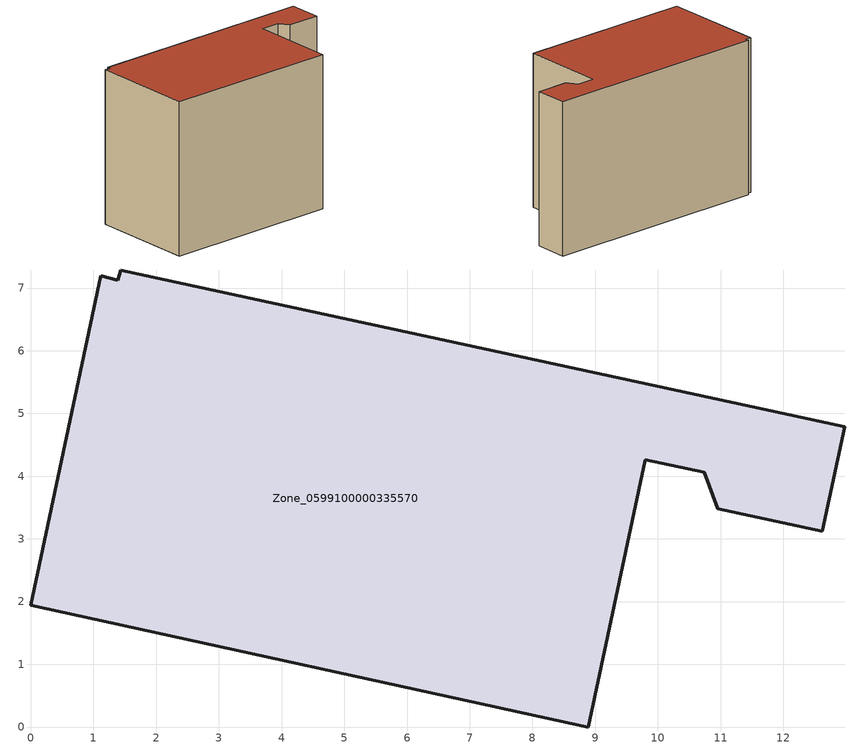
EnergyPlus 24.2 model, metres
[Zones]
Zone_0599100000335570
 floor ground (C_G): 12.98,4.79 12.62,3.12 10.96,3.48 10.74,4.06 9.8,4.26 8.89,0 0,1.94 1.12,7.2 1.39,7.13 1.44,7.29 z0
 wall outside (C_F): 9.8,4.26 10.74,4.06 10.96,3.48 12.62,3.12 12.98,4.79 1.44,7.29 1.39,7.13 1.12,7.2 0,1.94 8.89,0 9.8,4.26 z0:8
 roof outside (C_R): 1.39,7.13 1.12,7.2 0,1.94 8.89,0 9.8,4.26 10.74,4.06 10.96,3.48 12.62,3.12 12.98,4.79 1.44,7.29 z8
[BUILDING]
Pand.0599100000335570: North Axis=0; Terrain=City; Loads Convergence Tolerance Value=0.04; Temperature Convergence Tolerance Value=0.4; Solar Distribution=FullExterior; Maximum Number of Warmup Days=25; Minimum Number of Warmup Days=1
[Site:Location]
Rotterdam.The.Hague.AP_ZH_NLD Design_Conditions: Latitude=51.96; Longitude=4.45; Time Zone=1; Elevation=-4.5
[SITE:GROUNDTEMPERATURE:BUILDINGSURFACE]
18, 18, 18, 18, 18, 18, 18, 18, 18, 18, 18, 18
[MATERIAL] Thermal Absorptance=0.9; Solar Absorptance=0.7; Visible Absorptance=0.7
Name | Roughness | Thickness | Conductivity | Density | Specific Heat
G.TI.1975-1991 | MediumSmooth | 0.15 | 0.288461 | 540 | 1210
F.TI.1975-1991 | Rough | 0.3 | 0.230769 | 1920 | 840
R.TI.1975-1991 | MediumRough | 0.2 | 0.153846 | 1500 | 1000
[CONSTRUCTION]
C_G: G.TI.1975-1991
C_F: F.TI.1975-1991
C_R: R.TI.1975-1991
[ZONE]
Zone_0599100000335570: Type=1; Multiplier=1; Ceiling Height=Autocalculate; Volume=Autocalculate; Floor Area=autocalculate; Part of Total Floor Area=Yes
[ZONEINFILTRATION:DESIGNFLOWRATE]
Infil_Zone_0599100000335570: Zone or ZoneList or Space or SpaceList=Zone_0599100000335570; Schedule=AlwaysOn; Design Flow Rate Calculation Method=Flow/Area; Flow Rate per Floor Area=0.003; Constant Term Coefficient=1; Temperature Term Coefficient=0; Velocity Term Coefficient=0; Velocity Squared Term Coefficient=0
[HVACTEMPLATE:ZONE:IDEALLOADSAIRSYSTEM]
Zone_0599100000335570: Maximum Heating Supply Air Temperature=50; Minimum Cooling Supply Air Temperature=13; Maximum Heating Supply Air Humidity Ratio=0.0156; Minimum Cooling Supply Air Humidity Ratio=0.0077; Heating Limit=NoLimit; Cooling Limit=NoLimit; Dehumidification Control Type=ConstantSensibleHeatRatio; Cooling Sensible Heat Ratio=0.7; Dehumidification Setpoint=60; Humidification Control Type=None; Humidification Setpoint=30; Outdoor Air Method=None; Outdoor Air Flow Rate per Person=0.00944; Outdoor Air Flow Rate per Zone Floor Area=0; Outdoor Air Flow Rate per Zone=0; Demand Controlled Ventilation Type=None; Outdoor Air Economizer Type=NoEconomizer; Heat Recovery Type=None; Sensible Heat Recovery Effectiveness=0.7; Latent Heat Recovery Effectiveness=0.65
[ZONECONTROL:THERMOSTAT]
ThermostatControl_Zone_0599100000335570: Zone or ZoneList=Zone_0599100000335570; Control Type Schedule=DualSetpointControlType; Control 1=Thermostat_Zone_0599100000335570; Temperature Difference Between Cutout And Setpoint=0
[THERMOSTATSETPOINT:DUALSETPOINT]
Thermostat_Zone_0599100000335570: Heating Setpoint Temperature Schedule=HeatingSetpoint_Zone_0599100000335570; Cooling Setpoint Temperature Schedule=CoolingSetpoint_Zone_0599100000335570
[SCHEDULE:COMPACT]
HeatingSetpoint_Zone_0599100000335570: Through: 12/31, For: AllDays, Until: 24:00, 21
CoolingSetpoint_Zone_0599100000335570: Through: 12/31, For: AllDays, Until: 24:00, 24
DualSetpointControlType: Through: 12/31, For: AllDays, Until: 24:00, 4
AlwaysOn: Through: 12/31, For: AllDays, Until: 24:00, 1
